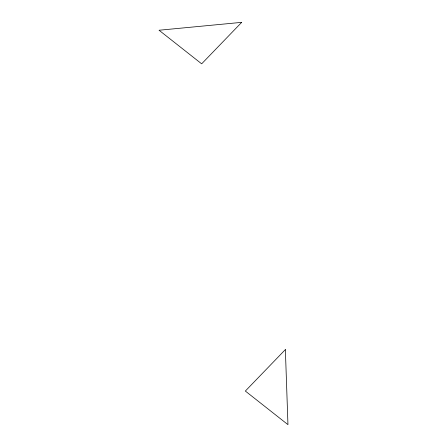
<?xml version="1.0" encoding="UTF-8"?>
<svg xmlns="http://www.w3.org/2000/svg" width="447" height="447" viewBox="0 0 447 447"><rect width="100%" height="100%" fill="white"/><g stroke="black" fill="none" stroke-linecap="round" stroke-linejoin="round"><path stroke-width="0.67" d="M241.693 22.35L201.658 63.832L159.043 30.24L241.693 22.35M285.37 349.582L245.342 391.058L287.957 424.65L285.37 349.582"/></g></svg>
